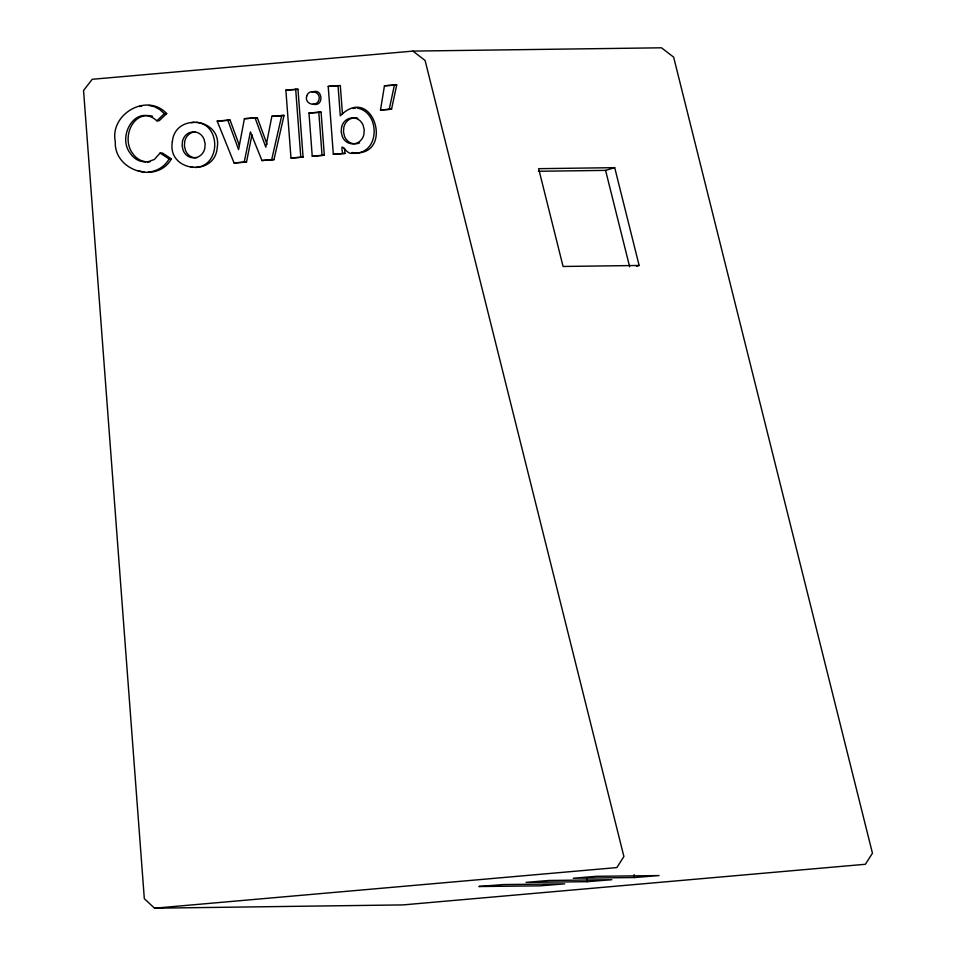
<?xml version="1.0" encoding="UTF-8"?>
<svg xmlns="http://www.w3.org/2000/svg" width="956" height="956" viewBox="0 0 956 956"><rect width="100%" height="100%" fill="white"/><g stroke="black" fill="none" stroke-linecap="round" stroke-linejoin="round"><path stroke-width="1.43" d="M380.512 110L384.455 85.801L396.716 84.905L391.554 109.199L380.512 110L391.554 109.199M267.071 144.356L257.319 117.743L244.413 118.711L238.582 149.578L227.815 120.169L217.191 121.101L234.077 162.986L246.505 162.054L251.966 134.772M234.077 162.986L244.21 162.09L250.424 131.916L261.956 160.536L273.966 159.64L284.051 115.401L271.874 116.297L265.804 147.188L255.037 117.779M389.259 109.235L394.434 84.929M261.956 160.536L271.683 159.676L281.769 115.425M149.961 161.875L143.364 161.827L139.409 160.823A20.757 18.905 89.2 0 1 130.207 153.211C116.536 135.991 136.373 102.423 156.844 120.803L159.138 120.779L166.667 113.609C147.164 92.362 109.486 114.027 115.306 141.715C113.824 170.837 157.047 184.329 171.387 158.899L162.389 153.008L160.094 153.044L154.37 159.461L147.678 161.899M171.387 158.899L169.093 158.935C164.922 166.547 156.927 171.351 148.359 172.14M156.844 120.803L164.372 113.644L166.667 113.609M538.467 171.279L605.578 170.383L614.708 167.659L639.134 265.457L636.529 266.246M312.086 92.194C322.937 87.032 324.442 107.395 312.982 104.144M353.242 108.554L355.668 108.016M191.379 122.727L194.211 122.213M195.323 167.467C220.705 166.547 221.35 124.232 196.255 122.26M139.253 106.498L141.799 106.032M412.944 51.098L92.218 79.288L83.554 90.485L144.32 898.664L154.537 908.2L403.085 904.902L865.395 864.272L872.446 853.218L673.645 57.157L661.492 47.8L412.944 51.098L425.097 60.467L623.898 856.528L616.847 867.57L154.537 908.2M285.868 90.139L297.973 89.243L303.076 157.083L293.265 157.955L290.971 157.979L285.868 90.139L297.973 89.243M344.542 148.24L344.925 153.414L333.321 154.263L328.219 86.41L340.312 85.514L342.487 114.326M337.516 85.765L328.219 86.41M396.716 84.905L384.455 85.801M308.991 113.035L321.085 112.139L324.323 155.219L314.512 156.079L312.23 156.115L308.991 113.035L321.085 112.139M220.8 120.958L230.097 120.133L239.335 145.348M257.319 117.743L244.413 118.711M275.579 116.142L284.051 115.401M290.971 157.979L303.076 157.083M312.23 156.115L324.323 155.219M333.321 154.263L344.925 153.414M634.342 877.536L659.043 875.577L596.162 876.317L573.253 878.241L634.342 877.536L634.127 874.585M587.151 881.683L611.852 879.723L548.971 880.464L526.063 882.388L587.151 881.683L586.936 878.731M271.874 116.297L274.169 116.262M227.815 120.169L230.097 120.133M217.191 121.101L219.474 121.077M271.683 159.676L273.966 159.64M244.21 162.09L246.505 162.054M614.708 167.659L538.646 168.674L563.072 266.473L639.134 265.457M152.59 116.285C132.083 110.717 121.603 138.596 132.49 153.175A20.757 18.905 89.2 0 0 141.691 160.787L145.647 161.803M190.543 166.846L193.291 167.408M138.166 170.813L144.177 172.08M149.052 105.447L154.43 106.702L159.521 109.354L164.372 113.644M357.413 108.136C373.677 110.992 378.492 133.063 370.103 145.515C366.148 151.156 359.098 154.059 352.31 153.223C345.881 155.195 339.715 138.285 342.642 153.438M352.035 152.518C395.437 158.648 373.808 82.216 340.3 115.796L338.03 85.55M160.094 153.044L169.093 158.935M605.578 170.383L629.645 266.748M318.802 112.175L322.041 155.254M295.679 89.267L300.781 157.119M194.94 131.904A12.32 11.221 89.2 0 0 184.795 140.926L184.389 145.838L185.536 150.618A12.32 11.221 89.2 0 0 196.888 157.74M359.599 142.85A12.32 11.221 89.2 0 1 355.967 143.758A12.32 11.221 89.2 0 1 344.614 136.636L343.467 131.856L343.885 126.945A12.32 11.221 89.2 0 1 354.031 117.923M355.25 117.863A12.32 11.221 89.2 0 1 357.747 118.197M172.343 141.811C166.941 171.71 214.694 177.386 217.203 147.869C222.605 117.97 174.852 112.294 172.343 141.811M182.512 140.95L182.106 145.862L183.241 150.642A12.32 11.221 89.2 0 0 194.594 157.776A12.32 11.221 89.2 0 0 204.751 148.754L205.158 143.842L204.01 139.062A12.32 11.221 89.2 0 0 192.658 131.94A12.32 11.221 89.2 0 0 182.512 140.95M341.591 126.969L341.184 131.892L342.32 136.66A12.32 11.221 89.2 0 0 353.684 143.794A12.32 11.221 89.2 0 0 363.83 134.772L364.236 129.861L363.089 125.081A12.32 11.221 89.2 0 0 351.736 117.958A12.32 11.221 89.2 0 0 341.591 126.969M306.757 96.054C304.044 103.822 316.472 107.909 318.826 100.01C321.694 92.158 308.955 87.964 306.757 96.054M479.637 886.379L478.872 886.535L539.961 885.842L564.661 883.87L503.561 884.563L479.637 886.379"/></g></svg>
